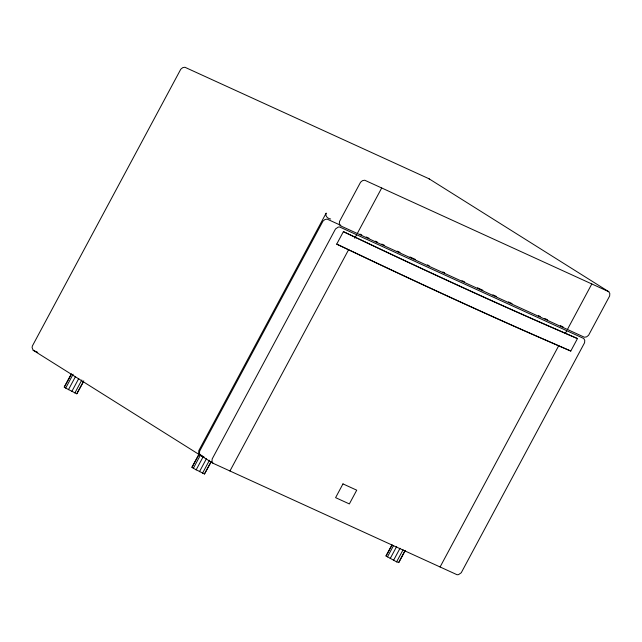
<?xml version="1.0" encoding="UTF-8"?>
<svg xmlns="http://www.w3.org/2000/svg" width="642" height="642" viewBox="0 0 642 642"><rect width="100%" height="100%" fill="white"/><g stroke="black" fill="none" stroke-linecap="round" stroke-linejoin="round"><path stroke-width="0.96" d="M83.596 381.549L76.799 393.795L65.685 388.097L64.264 387.094L71.23 374.109M71.535 373.981L64.264 387.094M65.685 388.097L73.108 374.246M68.437 389.718L75.403 376.726M71.8 391.508L78.757 378.523M74.857 393L81.815 380.016M76.799 393.795L83.757 380.81M211.258 461.758L204.461 474.005L193.346 468.307L191.934 467.304L198.892 454.311M198.731 455.058L191.934 467.304M193.346 468.307L200.777 454.456M196.107 469.92L203.065 456.935M199.461 471.718L206.427 458.733M202.519 473.21L209.485 460.226M204.461 474.005L210.961 461.879M357.088 253.71L336.713 244.12L343.398 231.658A1126.349 74.649 28.2 0 0 577.463 338.575L570.786 351.046L553.003 343.221A1125.314 74.576 28.2 0 1 422.091 284.262M229.948 470.987L348.598 249.714M354.737 238.254L356.631 234.731M357.297 233.487L381.701 187.978M405.343 550.411L398.842 562.536L396.595 561.862L386.011 555.956L392.045 544.697M391.885 545.443L386.011 555.956M387.423 556.959L393.458 545.708M390.184 558.58L396.684 546.454M393.538 560.37L400.038 548.252M396.595 561.862L403.096 549.745M398.538 562.657L405.038 550.531M440.083 566.982L558.733 345.709M565.345 333.367L566.766 330.718M567.416 329.466L591.812 283.957M608.817 291.725L364.744 180.233L362.545 180.619L360.571 182.208L339.514 221.482L339.337 223.889L340.348 225.743L584.421 337.235L586.619 336.849L588.586 335.26L609.643 295.986L609.82 293.579L608.817 291.725L429 178.757L184.928 67.266L182.729 67.651L180.763 69.24L32.357 346.014L32.1 347.651L33.183 350.275L199.646 454.857L203.289 456.518M330.638 219.018C327.725 218.609 324.924 216.169 326.168 213.096L198.819 450.596L198.643 453.011L199.646 454.857M340.822 225.366L327.163 219.123L324.956 219.508L322.99 221.097L199.654 451.125L199.477 453.533L200.481 455.379L213 463.243L457.072 574.734L458.532 574.63L461.237 572.76L584.581 342.74L584.758 340.332L583.747 338.478L339.674 226.987L338.214 227.099L335.509 228.961L212.165 458.99L211.988 461.397L213 463.243M359.945 234.097L361.767 234.932M366.325 237.01L369.054 238.262M375.426 241.175L377.247 242.002M381.805 244.08L384.534 245.332M397.286 251.158L400.014 252.402M410.037 256.985L415.502 259.48M427.339 264.881L429.161 265.716M442.819 271.959L444.641 272.786M461.951 280.69L464.68 281.942M477.431 287.768L482.896 290.264M492.912 294.838L496.555 296.5M508.392 301.909L512.035 303.578M538.445 315.639L540.267 316.474M544.825 318.552L547.554 319.796M560.306 325.622L563.034 326.874M343.398 231.658L364.616 241.641A1125.314 74.576 28.2 0 0 559.68 330.75L577.471 338.583M33.183 350.275L37.734 352.354M200.481 455.379L204.124 457.048M429 178.757L429.458 179.27M570.778 351.046A1126.349 74.649 28.2 0 1 336.705 244.12M421.208 283.844A1125.314 74.576 28.2 0 1 401.427 274.624M400.52 274.198A1125.314 74.576 28.2 0 1 357.931 254.112M342.972 483.891L335.597 497.646L349.36 503.93L356.727 490.183L342.972 483.891"/></g></svg>
